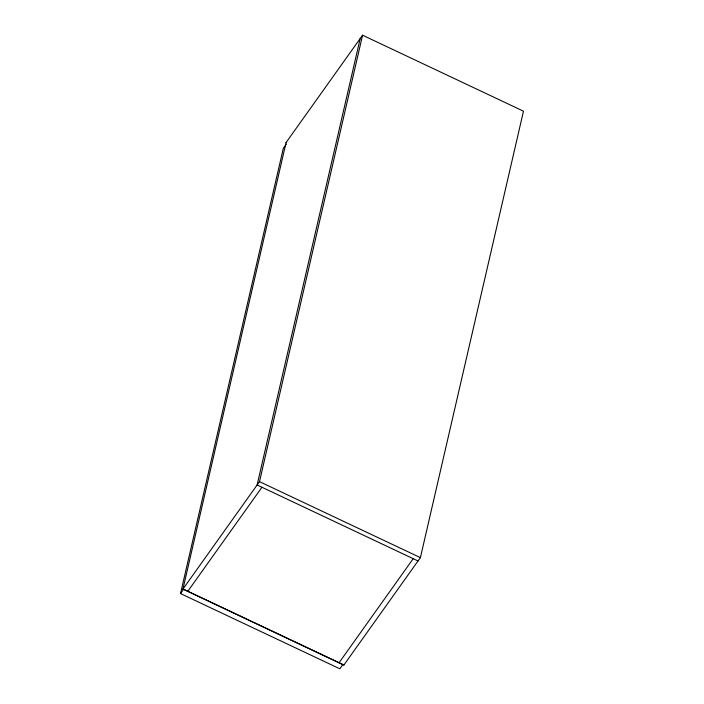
<?xml version="1.0" encoding="UTF-8"?>
<svg xmlns="http://www.w3.org/2000/svg" width="704" height="704" viewBox="0 0 704 704"><rect width="100%" height="100%" fill="white"/><g stroke="black" fill="none" stroke-linecap="round" stroke-linejoin="round"><path stroke-width="1.06" d="M342.866 664.541L339.83 668.8L180.523 593.578L283.316 148.35L286.352 144.091M286 142.657L362.569 35.2L523.477 111.188L420.402 557.63L343.842 665.086L182.934 589.098L286.079 142.542M360.193 38.535L257.118 484.977L418.026 560.965M182.934 589.098L259.494 481.642L362.569 35.2M180.523 593.578L183.559 589.318M187.757 591.378L261.95 487.256M339.02 662.807L413.204 558.686M259.494 481.642L420.402 557.63M183.014 588.984L343.922 664.972"/></g></svg>
